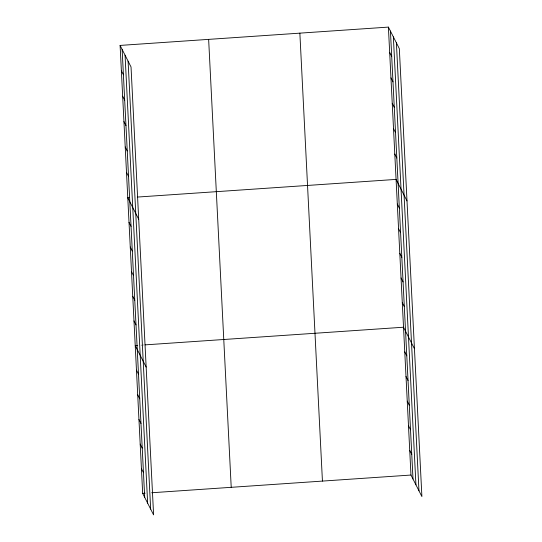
<?xml version="1.0" encoding="UTF-8"?>
<svg xmlns="http://www.w3.org/2000/svg" width="542" height="542" viewBox="0 0 542 542"><rect width="100%" height="100%" fill="white"/><g stroke="black" fill="none" stroke-linecap="round" stroke-linejoin="round"><path stroke-width="0.41" stroke-dasharray="2.71 2.03" d="M140.967 345.152L144.247 344.929"/><path stroke-width="0.81" d="M120.1 45.42L131.029 66.957L153.603 514.9L142.675 493.369L120.1 45.42L388.397 27.1L399.325 48.631L421.9 496.58L410.971 475.043L388.397 27.1M129.416 197.613L127.776 197.722L138.698 219.253M137.614 197.051L396.073 179.402L407.001 200.933M137.688 345.376L135.229 345.545L146.15 367.076M145.066 344.875L403.526 327.226L414.447 348.757M142.675 493.369L145.134 493.2M151.692 492.753L410.971 475.043M389.678 52.486L391.71 56.483M390.958 77.865L392.991 81.869M392.239 103.251L394.264 107.255M393.519 128.637L395.545 132.634M394.793 154.016L396.825 158.02M397.32 204.036L399.346 208.04M398.56 228.677L400.585 232.674M399.8 253.31L401.832 257.315M401.039 277.951L403.072 281.948M402.286 302.585L404.312 306.589M404.766 351.86L406.798 355.864M406.005 376.5L408.038 380.498M407.252 401.134L409.278 405.138M408.492 425.775L410.524 429.772M409.732 450.409L411.764 454.413M121.381 70.806L123.413 74.81M122.661 96.191L124.687 100.189M123.942 121.571L125.968 125.575M125.216 146.957L127.248 150.961M126.496 172.342L128.529 176.34M129.016 222.362L131.049 226.36M130.263 246.996L132.289 251M131.503 271.637L133.528 275.634M132.743 296.271L134.775 300.275M133.982 320.905L136.015 324.909M136.469 370.179L138.495 374.183M137.709 394.82L139.741 398.817M138.948 419.454L140.981 423.458M140.195 444.094L142.221 448.092M141.435 468.728L143.467 472.732M396.392 42.845L418.966 490.795M393.363 36.89L415.938 484.833M390.43 31.104L413.004 479.047M299.862 33.143L322.436 481.093M208.643 39.376L231.217 487.319M128.088 61.171L150.662 509.114M125.066 55.209L147.641 503.152M122.133 49.424L144.707 497.366"/></g></svg>
